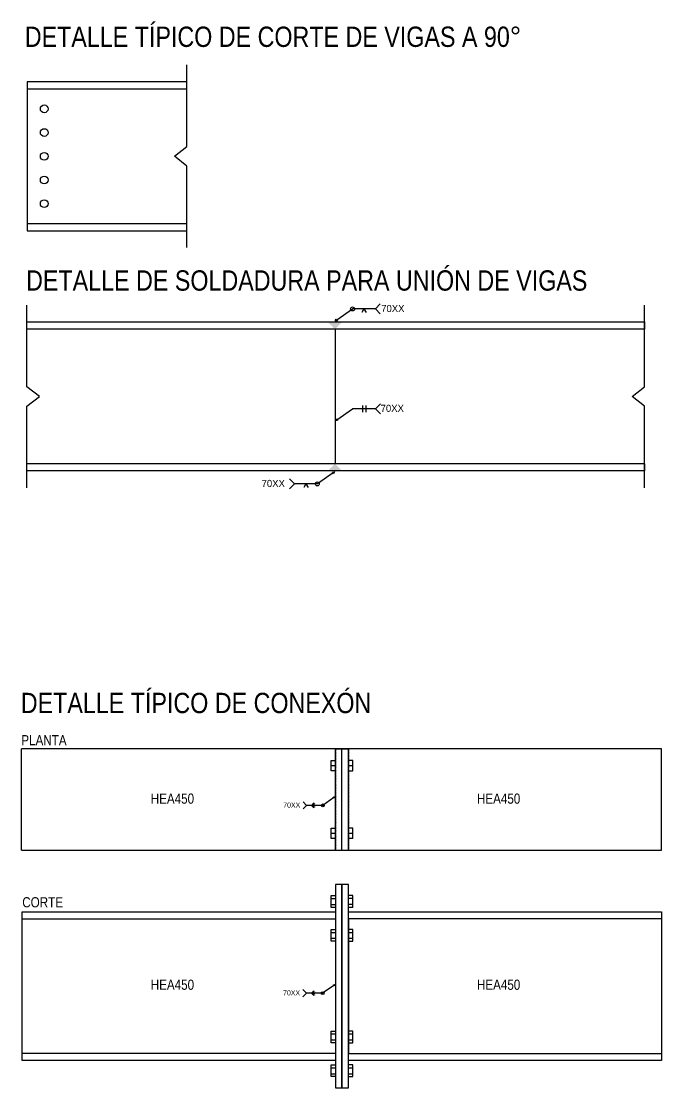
# Model space of a CAD drawing. Header units: millimetres. Extents: x -999 to 93225, y -17477 to 29086.
# Drawn here: x 11917 to 13808, y -15447 to -12296 of the extents above; entities that cross this region are included whole.
import ezdxf
from ezdxf.enums import TextEntityAlignment as Align

# ---------------------------------------------------------------- set-up
doc = ezdxf.new("R2010")
doc.units = ezdxf.units.MM
doc.header["$LTSCALE"] = 0.4
doc.linetypes.add('DXK_LINE_DOT2', pattern=[3.9198, 1.9599, -1.9599])
doc.layers.get('0').update_dxf_attribs({"color": 255})
for name, color, linetype in [('COTAS', 8, 'Continuous'), ('perforaciones', 1, 'Continuous'), ('TITULO', 3, 'Continuous')]:
    doc.layers.add(name, color=color, linetype=linetype)
doc.styles.add('Arial Narrow', font='', dxfattribs={"height": 0.2})
doc.styles.add('ROMANS', font='DINGRAFO.SHX')
doc.styles.get('Arial Narrow').set_extended_font_data('Arial Narrow')

# ---------------------------------------------------------------- blocks, each defined once
blk = doc.blocks.new('SOLDADURA A TOPE EN V Y ALREDEDOR 1')
h = blk.add_hatch(color=256)
h.dxf.hatch_style = 1
h.paths.add_polyline_path([(4109.4, 3619.4), (4113.1, 3614.2), (4106.7, 3613.6)])
for p, q in [((4111.2, 3616.8), (4157.6, 3649.2)), ((4224.9, 3649.2), (4157.6, 3649.2)), ((4191.2, 3649.1), (4184.7, 3638.7)), ((4191.2, 3649.1), (4197.6, 3638.7))]:
    blk.add_line(p, q)
blk.add_lwpolyline([(4239.6, 3634.4), (4224.9, 3649.2), (4239.6, 3664)])
blk.add_lwpolyline([(4106.7, 3613.6), (4109.4, 3619.4), (4113.1, 3614.2)], close=True)
blk.add_circle((4157.6, 3649.2), 5.81)
at = {"layer": 'TITULO', "style": 'ROMANS'}
blk.add_text('70XX', height=21, dxfattribs=at).set_placement((4242.2, 3640))
blk = doc.blocks.new('SOLDADURA A TOPE EN V Y ALREDEDOR')
h = blk.add_hatch(color=256)
h.dxf.hatch_style = 1
h.paths.add_polyline_path([(4477.4, 3679), (4473.7, 3684.2), (4480.1, 3684.8)])
for p, q in [((4475.5, 3681.6), (4429.2, 3649.2)), ((4429.2, 3649.2), (4361.9, 3649.2)), ((4395.5, 3649.1), (4389, 3638.7)), ((4395.5, 3649.1), (4401.9, 3638.7))]:
    blk.add_line(p, q)
blk.add_lwpolyline([(4347.1, 3634.4), (4361.9, 3649.2), (4347.1, 3664)])
blk.add_lwpolyline([(4480.1, 3684.8), (4477.4, 3679), (4473.7, 3684.2)], close=True)
blk.add_circle((4429.2, 3649.2), 5.81)
at = {"layer": 'TITULO', "style": 'ROMANS'}
blk.add_text('70XX', height=21, dxfattribs=at).set_placement((4264.7, 3640))
blk = doc.blocks.new('SOLDADURA A TOPE CON BORDES RECTOS 1')
h = blk.add_hatch(color=256)
h.dxf.hatch_style = 1
h.paths.add_polyline_path([(5693, 3618.4), (5696.7, 3613.1), (5690.3, 3612.6)])
for p, q in [((5771.6, 3638.2), (5771.6, 3658.2)), ((5781.6, 3638.2), (5781.6, 3658.2)), ((5694.8, 3615.7), (5741.2, 3648.2)), ((5808.5, 3648.2), (5741.2, 3648.2))]:
    blk.add_line(p, q)
blk.add_lwpolyline([(5823.2, 3633.4), (5808.5, 3648.2), (5823.2, 3662.9)])
blk.add_lwpolyline([(5690.3, 3612.6), (5693, 3618.4), (5696.7, 3613.1)], close=True)
at = {"layer": 'TITULO', "style": 'ROMANS'}
blk.add_text('70XX', height=21, dxfattribs=at).set_placement((5824, 3638.9))
blk = doc.blocks.new('SOLDADURA FILETE ALREDEDOR')
h = blk.add_hatch(color=256)
h.dxf.hatch_style = 1
h.paths.add_polyline_path([(5063.7, 3679), (5060.1, 3684.2), (5066.4, 3684.8)])
for p, q in [((5061.9, 3681.6), (5015.5, 3649.2)), ((5015.5, 3649.2), (4948.3, 3649.2))]:
    blk.add_line(p, q)
for points in [[(5066.4, 3684.8), (5063.7, 3679), (5060.1, 3684.2)], [(4978.7, 3649.2), (4978.7, 3659.2), (4968.7, 3649.2), (4978.7, 3639.2)]]:
    blk.add_lwpolyline(points, close=True)
blk.add_lwpolyline([(4933.5, 3634.4), (4948.3, 3649.2), (4933.5, 3664)])
blk.add_circle((5015.5, 3649.2), 5.81)
at = {"layer": 'TITULO', "style": 'ROMANS'}
for s, height, p in [('70XX', 21, (4851, 3640)), ('6', 7.5, (4979.7, 3650.9)), ('6', 7.5, (4979.7, 3639.3))]:
    blk.add_text(s, height=height, dxfattribs=at).set_placement(p)

msp = doc.modelspace()

# ---------------------------------------------------------------- linework, layer by layer
at = {"color": 2}
for p, q in [((11934.8, -12495.7), (12405.7, -12495.7)), ((11934.8, -12893.7), (12405.7, -12893.7)), ((12805.6, -13205.3), (11933.9, -13205.3)), ((13757.4, -13205.3), (12805.6, -13205.3)), ((12805.6, -13603.3), (11933.9, -13603.3)), ((13757.4, -13603.3), (12805.6, -13603.3))]:
    msp.add_line(p, q, dxfattribs=at)
at = {"color": 2, "linetype": 'Continuous'}
for p, q in [((13807.9, -14445.1), (11917.2, -14445.1)), ((12844.9, -14745.1), (12844.9, -14445.1)), ((12844.9, -14445.1), (12863.9, -14445.1)), ((12863.9, -14745.1), (12863.9, -14445.1)), ((12863.9, -14745.1), (12863.9, -14445.1)), ((12863.9, -14445.1), (12882.9, -14445.1)), ((12882.9, -14745.1), (12882.9, -14445.1)), ((13807.9, -14745.1), (13807.9, -14445.1)), ((11917.2, -14745.1), (13807.9, -14745.1)), ((12844.9, -14745.1), (12863.9, -14745.1)), ((12863.9, -14745.1), (12882.9, -14745.1)), ((12844.9, -14846.6), (12844.9, -15446.6)), ((12863.9, -14846.6), (12844.9, -14846.6)), ((12863.9, -15446.6), (12863.9, -14846.6)), ((12844.9, -15446.6), (12863.9, -15446.6))]:
    msp.add_line(p, q, dxfattribs=at)
at = {"color": 7, "linetype": 'DXK_LINE_DOT2'}
for p, q in [((12844.9, -14445.1), (12844.9, -14745.1)), ((12882.9, -14445.1), (12882.9, -14745.1))]:
    msp.add_line(p, q, dxfattribs=at)
at = {"color": 7, "linetype": 'Continuous'}
for p, q in [((12831.7, -14480.1), (12844.9, -14480.1)), ((12831.7, -14510.1), (12831.7, -14480.1)), ((12896.1, -14480.1), (12882.9, -14480.1)), ((12896.1, -14510.1), (12896.1, -14480.1)), ((12831.7, -14495.1), (12844.9, -14495.1)), ((12844.9, -14510.1), (12831.7, -14510.1)), ((12882.9, -14495.1), (12896.1, -14495.1)), ((12882.9, -14510.1), (12896.1, -14510.1)), ((12831.7, -14680.1), (12844.9, -14680.1)), ((12831.7, -14710.1), (12831.7, -14680.1)), ((12896.1, -14680.1), (12882.9, -14680.1)), ((12896.1, -14710.1), (12896.1, -14680.1)), ((12831.7, -14695.1), (12844.9, -14695.1)), ((12844.9, -14710.1), (12831.7, -14710.1)), ((12882.9, -14695.1), (12896.1, -14695.1)), ((12896.1, -14710.1), (12882.9, -14710.1)), ((12831.7, -14887.9), (12844.9, -14887.9)), ((12896.1, -14887.9), (12882.9, -14887.9)), ((12831.7, -14905.3), (12844.9, -14905.3)), ((12896.1, -14905.3), (12882.9, -14905.3)), ((12896.1, -14913.9), (12882.9, -14913.9)), ((12831.7, -14987.9), (12844.9, -14987.9)), ((12882.9, -14987.9), (12896.1, -14987.9)), ((12831.7, -15005.3), (12844.9, -15005.3)), ((12882.9, -15005.3), (12896.1, -15005.3)), ((12896.1, -15279.3), (12882.9, -15279.3)), ((12831.7, -15287.9), (12844.9, -15287.9)), ((12831.7, -15305.3), (12844.9, -15305.3)), ((12882.9, -15287.9), (12896.1, -15287.9)), ((12882.9, -15305.3), (12896.1, -15305.3)), ((12831.7, -15387.9), (12844.9, -15387.9)), ((12831.7, -15405.3), (12844.9, -15405.3)), ((12896.1, -15379.3), (12882.9, -15379.3)), ((12882.9, -15387.9), (12896.1, -15387.9)), ((12882.9, -15405.3), (12896.1, -15405.3))]:
    msp.add_line(p, q, dxfattribs=at)
at = {"color": 2}
for points in [[(12405.7, -12495.7), (12405.7, -12474.7), (11934.8, -12474.7), (11934.8, -12914.7), (12405.7, -12914.7), (12405.7, -12893.7)], [(11933.9, -13205.3), (11933.9, -13184.3), (12845.6, -13184.3)], [(12845.6, -13184.3), (13757.4, -13184.3), (13757.4, -13205.3)], [(12845.6, -13624.3), (11933.9, -13624.3), (11933.9, -13603.3)], [(13757.4, -13603.3), (13757.4, -13624.3), (12845.6, -13624.3)]]:
    msp.add_lwpolyline(points, dxfattribs=at)
at = {"color": 2, "linetype": 'Continuous'}
for points in [[(11917.2, -14745.1), (11917.2, -14745.1), (11917.2, -14445.1)], [(12844.9, -15345.6), (12844.9, -15366.6), (11920, -15366.6), (11920, -14926.6), (12844.9, -14926.6), (12844.9, -14947.6)], [(12882.9, -14947.6), (12882.9, -14926.6), (13807.9, -14926.6), (13807.9, -15366.6), (12882.9, -15366.6), (12882.9, -15345.6)], [(11920, -14947.6), (12844.9, -14947.6), (12844.9, -15345.6), (11920, -15345.6)], [(13807.9, -14947.6), (12882.9, -14947.6), (12882.9, -15345.6), (13807.9, -15345.6)]]:
    msp.add_lwpolyline(points, dxfattribs=at)
msp.add_lwpolyline([(12863.9, -15446.6), (12882.9, -15446.6), (12882.9, -14846.6), (12863.9, -14846.6)], close=True, dxfattribs=at)
at = {"color": 7, "linetype": 'Continuous'}
for points in [[(12844.9, -14913.9), (12831.7, -14913.9), (12831.7, -14879.3), (12844.9, -14879.3)], [(12896.1, -14913.9), (12896.1, -14879.3), (12882.9, -14879.3)], [(12844.9, -15013.9), (12831.7, -15013.9), (12831.7, -14979.3), (12844.9, -14979.3)], [(12882.9, -15013.9), (12896.1, -15013.9), (12896.1, -14979.3), (12882.9, -14979.3)], [(12844.9, -15313.9), (12831.7, -15313.9), (12831.7, -15279.3), (12844.9, -15279.3)], [(12882.9, -15313.9), (12896.1, -15313.9), (12896.1, -15279.3)], [(12844.9, -15413.9), (12831.7, -15413.9), (12831.7, -15379.3), (12844.9, -15379.3)], [(12882.9, -15413.9), (12896.1, -15413.9), (12896.1, -15379.3)]]:
    msp.add_lwpolyline(points, dxfattribs=at)
at = {"layer": 'COTAS', "color": 6}
msp.add_line((12843.4, -13205.3), (12843.4, -13603.3), dxfattribs=at)
at = {"layer": 'COTAS'}
for points in [[(12405.7, -12964.7), (12405.7, -12723.5), (12369.2, -12694.7), (12405.7, -12666), (12405.7, -12424.7)], [(11933.9, -13674.3), (11933.9, -13433), (11970.4, -13404.3), (11933.9, -13375.5), (11933.9, -13134.3)], [(13757.4, -13674.3), (13757.4, -13433), (13720.9, -13404.3), (13757.4, -13375.5), (13757.4, -13134.3)]]:
    msp.add_lwpolyline(points, dxfattribs=at)
for points in [[(12822.4, -13184.3), (12843.4, -13205.3), (12864.4, -13184.3)], [(12822.4, -13624.3), (12843.4, -13603.3), (12864.4, -13624.3)]]:
    msp.add_solid(points, dxfattribs=at)
at = {"layer": 'perforaciones'}
for centre in [(11984.8, -12554.7), (11984.8, -12624.7), (11984.8, -12694.7), (11984.8, -12764.7), (11984.8, -12834.7)]:
    msp.add_circle(centre, 11.5, dxfattribs=at)

# ---------------------------------------------------------------- block references
for name, p in [('SOLDADURA A TOPE EN V Y ALREDEDOR 1', (8737.6, -16795)), ('SOLDADURA A TOPE CON BORDES RECTOS 1', (7154.1, -17088.8)), ('SOLDADURA A TOPE EN V Y ALREDEDOR', (8362, -17311.8))]:
    msp.add_blockref(name, p)
at = {"xscale": 0.7104614331683008, "yscale": 0.7104614331683008, "zscale": 0.7104614331683008}
for p in [(9244, -17205.2), (9243.5, -17760)]:
    msp.add_blockref('SOLDADURA FILETE ALREDEDOR', p, dxfattribs=at)

# ---------------------------------------------------------------- texts
at = {"color": 96, "style": 'Arial Narrow'}
for s, height, p in [('DETALLE TÍPICO DE CORTE DE VIGAS A 90° ', 60, (12669.8, -12341.6)), ('DETALLE DE SOLDADURA PARA UNIÓN DE VIGAS', 60, (12759.9, -13061.7)), ('DETALLE TÍPICO DE CONEXÓN ', 60, (12442.6, -14310)), ('PLANTA', 30, (11984, -14420)), ('HEA450', 30, (12363.3, -14592.6)), ('HEA450', 30, (13326.5, -14592.6)), ('CORTE', 30, (11980.1, -14898.8)), ('HEA450', 30, (12363.3, -15142.4)), ('HEA450', 30, (13326.5, -15142.4))]:
    msp.add_text(s, height=height, dxfattribs=at).set_placement(p, align=Align.MIDDLE_CENTER)

doc.saveas('drawing.dxf')
